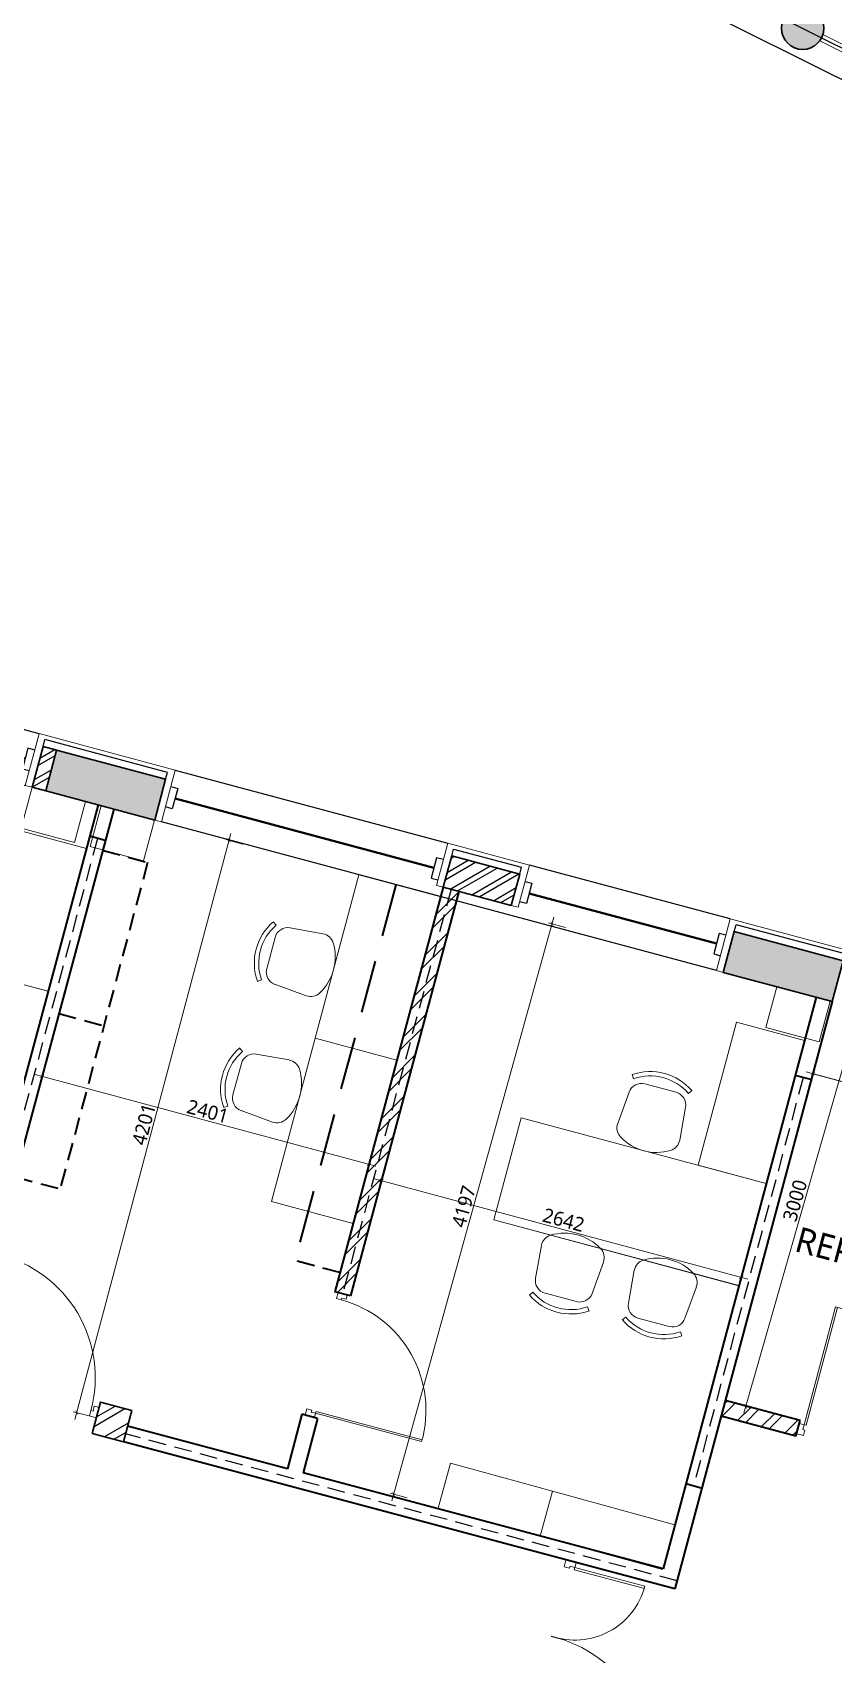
# Model space of a CAD drawing. Header units: millimetres. Extents: x 897770 to 1185420, y -692043 to -233237.
# Drawn here: x 949536 to 955217, y -363403 to -351896 of the extents above; entities that cross this region are included whole.
import ezdxf

# ---------------------------------------------------------------- set-up
doc = ezdxf.new("R2010")
doc.units = ezdxf.units.MM
doc.header["$MEASUREMENT"] = 0
doc.header["$PDMODE"] = 67
doc.linetypes.add('HIDDEN', pattern=[0.375, 0.25, -0.125])
doc.layers.get('Defpoints').update_dxf_attribs({"color": 6})
for name, color, linetype, lineweight in [('A-Detail Lines', 8, 'Continuous', 25), ('A-Door', 4, 'Continuous', 9), ('A-Wall Sec', 1, 'Continuous', 30), ('A-WIN', 5, 'Continuous', 25), ('ele l', 6, 'Continuous', 15), ('elevation', 4, 'Continuous', 13), ('Fire pipe', 80, 'Continuous', 15), ('frntr', 32, 'Continuous', 13), ('I-Furniture', 34, 'Continuous', 13), ('P-SANR-FIXT', 6, 'Continuous', 9), ('S-Concrete', 40, 'Continuous', 30), ('ST CLADDING PLAN', 6, 'Continuous', 9), ('text', 7, 'Continuous', 5)]:
    doc.layers.add(name, color=color, linetype=linetype, lineweight=lineweight)
for name, color, linetype in [('A-Steps', 3, 'Continuous'), ('A-Wall Patt', 8, 'Continuous'), ('A-Window', 4, 'Continuous'), ('S-Conc Patt', 9, 'Continuous')]:
    doc.layers.add(name, color=color, linetype=linetype)
doc.styles.get("Standard").update_dxf_attribs({"font": 'trebuc.ttf'})
doc.dimstyles.new('IIITD_WD_M @ 50', dxfattribs={"dimscale": 50, "dimtxt": 2, "dimasz": 0.5, "dimexe": 0.5, "dimexo": 0.25, "dimgap": 0.3, "dimtad": 1, "dimdec": 0, "dimrnd": 1, "dimzin": 0, "dimdsep": 46, "dimtxsty": 'Standard', "dimblk": 'ARCHTICK', "dimcen": 0.2, "dimdle": 1, "dimclrd": 8, "dimclre": 9, "dimadec": 0, "dimazin": 0, "dimtfac": 1, "dimtdec": 0, "dimtofl": 0, "dimtmove": 0, "dimatfit": 0, "dimfxl": 1, "dimtolj": 1, "dimtzin": 0, "dimlwd": -1, "dimlwe": -1, "dimarcsym": 0})

# ---------------------------------------------------------------- blocks, each defined once
blk = doc.blocks.new('block rt')
at = {"layer": 'S-Conc Patt'}
h = blk.add_hatch(color=256, dxfattribs=at)
h.dxf.hatch_style = 1
h.paths.add_polyline_path([(848654, -277532), (848577, -277822), (849350, -278029), (849427, -277739)])
h = blk.add_hatch(color=256, dxfattribs=at)
h.dxf.hatch_style = 1
h.paths.add_polyline_path([(853460, -278819), (853382, -279109), (854155, -279316), (854233, -279026)])
at = {"layer": 'S-Concrete', "elevation": 0}
blk.add_lwpolyline([(849350, -278029), (849427, -277739), (848654, -277532), (848577, -277822)], close=True, dxfattribs=at)
at = {"layer": 'S-Concrete'}
blk.add_lwpolyline([(854155, -279316), (854233, -279026), (853460, -278819), (853382, -279109)], close=True, dxfattribs=at)
blk = doc.blocks.new('block rt lft')
at = {"color": 6}
blk.add_blockref('block rt', (0, 0), dxfattribs=at)
blk = doc.blocks.new('ERGEWGRWR')
at = {"layer": 'A-Wall Patt'}
h = blk.add_hatch(dxfattribs=at)
h.set_pattern_fill('ANSI32', color=256, scale=250, style=0)
h.set_pattern_definition([(45, (5600, 500), (-66.291261, 66.291261), []), (45, (5644.19, 500), (-66.291261, 66.291261), [])])
h.paths.add_polyline_path([(918968, -353681), (918968, -353911), (919468, -353911), (919468, -353681)])
at = {"layer": 'A-Detail Lines'}
for p, q in [((919468, -353631, 0), (918968, -353631, 0)), ((918968, -353681, 0), (918968, -353631, 0)), ((919468, -353681, 0), (919468, -353631, 0))]:
    blk.add_line(p, q, dxfattribs=at)
at = {"layer": 'A-Wall Sec', "elevation": 0}
blk.add_lwpolyline([(918968, -353911), (918968, -353681), (919468, -353681), (919468, -353911)], close=True, dxfattribs=at)
blk.add_lwpolyline([(918968, -353911), (918968, -353681), (919468, -353681), (919468, -353911)], close=True, dxfattribs=at)
at = {"layer": 'A-WIN', "color": 2, "lineweight": 40}
blk.add_line((921468, -353796), (919568, -353796, 0), dxfattribs=at)
at = {"layer": 'A-WIN', "color": 2, "lineweight": 40, "elevation": 0}
blk.add_lwpolyline([(916968, -353796), (918868, -353796)], dxfattribs=at)
blk.add_lwpolyline([(916968, -353796), (918868, -353796)], dxfattribs=at)
at = {"layer": 'A-Window'}
for p, q in [((921518, -353601, 0), (919518, -353601, 0)), ((916918, -353981, 0), (921518, -353981))]:
    blk.add_line(p, q, dxfattribs=at)
at = {"layer": 'A-Window', "elevation": 0}
for points in [[(916918, -353601), (918918, -353601)], [(916918, -353721), (916968, -353721), (916968, -353871), (916918, -353871)], [(918918, -353721), (918868, -353721), (918868, -353871), (918918, -353871)], [(919518, -353721), (919568, -353721), (919568, -353871), (919518, -353871)], [(921518, -353721), (921468, -353721), (921468, -353871), (921518, -353871)]]:
    blk.add_lwpolyline(points, dxfattribs=at)
at = {"layer": 'ST CLADDING PLAN'}
for p, q in [((916918, -353981), (916918, -353601)), ((918918, -353911, 0), (918918, -353601, 0)), ((919518, -353601, 0), (918918, -353601, 0)), ((919518, -353911, 0), (919518, -353601, 0)), ((921518, -353981, 0), (921518, -353601, 0)), ((918918, -353911, 0), (918968, -353911, 0)), ((919518, -353911, 0), (919468, -353911, 0)), ((916918, -353981, 0), (916868, -353981)), ((921518, -353981), (921568, -353981))]:
    blk.add_line(p, q, dxfattribs=at)
blk = doc.blocks.new('ERGWERGWRWRG')
at = {"layer": 'A-Wall Patt'}
h = blk.add_hatch(dxfattribs=at)
h.set_pattern_fill('ANSI32', color=256, scale=250, style=0)
h.set_pattern_definition([(45, (2e-08, 500), (-66.291261, 66.291261), []), (45, (44.19, 500), (-66.291261, 66.291261), [])])
h.paths.add_polyline_path([(913368, -353681), (913368, -353911), (913868, -353911), (913868, -353681)])
at = {"layer": 'A-Detail Lines'}
for p, q in [((913868, -353631, 0), (913368, -353631, 0)), ((913368, -353681, 0), (913368, -353631, 0)), ((913868, -353681, 0), (913868, -353631, 0))]:
    blk.add_line(p, q, dxfattribs=at)
at = {"layer": 'A-Wall Sec', "elevation": 0}
blk.add_lwpolyline([(913368, -353911), (913368, -353681), (913868, -353681), (913868, -353911)], close=True, dxfattribs=at)
blk.add_lwpolyline([(913368, -353911), (913368, -353681), (913868, -353681), (913868, -353911)], close=True, dxfattribs=at)
at = {"layer": 'A-WIN', "color": 2, "lineweight": 40}
blk.add_line((915868, -353796), (913968, -353796, 0), dxfattribs=at)
at = {"layer": 'A-WIN', "color": 2, "lineweight": 40, "elevation": 0}
blk.add_lwpolyline([(911893, -353796), (913268, -353796)], dxfattribs=at)
blk.add_lwpolyline([(911893, -353796), (913268, -353796)], dxfattribs=at)
at = {"layer": 'A-Window'}
for p, q in [((915918, -353601, 0), (913918, -353601, 0)), ((911843, -353981, 0), (915918, -353981))]:
    blk.add_line(p, q, dxfattribs=at)
at = {"layer": 'A-Window', "elevation": 0}
for points in [[(911843, -353601), (913318, -353601)], [(911843, -353721), (911893, -353721), (911893, -353871), (911843, -353871)], [(913318, -353721), (913268, -353721), (913268, -353871), (913318, -353871)], [(913918, -353721), (913968, -353721), (913968, -353871), (913918, -353871)], [(915918, -353721), (915868, -353721), (915868, -353871), (915918, -353871)]]:
    blk.add_lwpolyline(points, dxfattribs=at)
at = {"layer": 'ST CLADDING PLAN'}
for p, q in [((911843, -353981), (911843, -353601)), ((913318, -353911, 0), (913318, -353601, 0)), ((913918, -353601, 0), (913318, -353601, 0)), ((913918, -353911, 0), (913918, -353601, 0)), ((915918, -353981, 0), (915918, -353601, 0)), ((913318, -353911, 0), (913368, -353911, 0)), ((913918, -353911, 0), (913868, -353911, 0)), ((911843, -353981, 0), (911793, -353981)), ((915918, -353981), (915968, -353981))]:
    blk.add_line(p, q, dxfattribs=at)
blk = doc.blocks.new('DFADWFSA')
at = {"layer": 'A-Wall Patt'}
h = blk.add_hatch(dxfattribs=at)
h.set_pattern_fill('ANSI32', color=256, scale=300, angle=345, style=0)
h.paths.add_polyline_path([(952992, -357866), (952932, -358089), (952449, -357959), (952509, -357737)])
at = {"layer": 'A-Detail Lines'}
for p, q in [((952509, -357737, 0), (952522, -357689, 0)), ((952522, -357689, 0), (953005, -357818, 0)), ((952992, -357866, 0), (953005, -357818, 0))]:
    blk.add_line(p, q, dxfattribs=at)
at = {"layer": 'A-Wall Sec', "elevation": 0}
blk.add_lwpolyline([(952932, -358089), (952992, -357866), (952509, -357737), (952449, -357959)], close=True, dxfattribs=at)
blk.add_lwpolyline([(952932, -358089), (952992, -357866), (952509, -357737), (952449, -357959)], close=True, dxfattribs=at)
at = {"layer": 'A-WIN', "color": 2, "lineweight": 40}
blk.add_line((950547, -357330, 0), (952382, -357822, 0), dxfattribs=at)
at = {"layer": 'A-WIN', "color": 2, "lineweight": 40, "elevation": 0}
blk.add_lwpolyline([(954387, -358359), (953058, -358003)], dxfattribs=at)
blk.add_lwpolyline([(954387, -358359), (953058, -358003)], dxfattribs=at)
at = {"layer": 'A-Window'}
for p, q in [((950549, -357129, 0), (952481, -357647, 0)), ((954387, -358551, 0), (950451, -357496, 0))]:
    blk.add_line(p, q, dxfattribs=at)
at = {"layer": 'A-Window', "elevation": 0}
for points in [[(950518, -357245), (950566, -357258), (950528, -357403), (950479, -357390)], [(952450, -357763), (952402, -357750), (952363, -357895), (952411, -357908)], [(954485, -358184), (953061, -357802)], [(953030, -357918), (953078, -357931), (953039, -358076), (952991, -358063)], [(954454, -358300), (954406, -358287), (954367, -358432), (954416, -358445)]]:
    blk.add_lwpolyline(points, dxfattribs=at)
at = {"layer": 'ST CLADDING PLAN'}
for p, q in [((950451, -357496, 0), (950549, -357129, 0)), ((950451, -357496, 0), (950403, -357483, 0)), ((952401, -357946, 0), (952481, -357647, 0)), ((952481, -357647, 0), (953061, -357802, 0)), ((952980, -358101, 0), (953061, -357802, 0)), ((952401, -357946, 0), (952449, -357959, 0)), ((952980, -358101, 0), (952932, -358089, 0)), ((954387, -358551, 0), (954485, -358184, 0)), ((954387, -358551, 0), (954435, -358564, 0))]:
    blk.add_line(p, q, dxfattribs=at)
blk = doc.blocks.new('EWRGWHGWR')
at = {"layer": 'A-Door'}
for name, rotation in [('ERGWERGWRWRG', 344.9999999774988), ('ERGEWGRWR', 344.9999999829265)]:
    blk.add_blockref(name, (150984, 223188, 0), dxfattribs=dict(at, rotation=rotation))
blk.add_blockref('DFADWFSA', (0, 0), dxfattribs=at)
blk = doc.blocks.new('erhgswrtyw2435y435y')
at = {"layer": 'A-Wall Patt'}
h = blk.add_hatch(dxfattribs=at)
h.set_pattern_fill('ANSI32', color=256, scale=300, angle=345, style=0)
h.set_pattern_definition([(30, (-146524.06, 12972.38), (-56.25, 97.427858), []), (30, (-146472.83, 12958.66), (-56.25, 97.427858), [])])
h.paths.add_polyline_path([(799708, -356986), (799611, -356960), (799533, -357250), (799630, -357276)])
for p, q in [((799611, -356960, 0), (799624, -356912, 0)), ((800493, -357145, 0), (799624, -356912, 0)), ((800480, -357193, 0), (800493, -357145, 0)), ((804513, -358274), (804526, -358226, 0)), ((813016, -360501, 0), (804526, -358226, 0))]:
    blk.add_line(p, q, dxfattribs=at)
at = {"layer": 'A-Wall Sec'}
for p, q in [((799611, -356960, 0), (799533, -357250, 0)), ((799708, -356986, 0), (799611, -356960, 0)), ((799533, -357250, 0), (799630, -357276, 0))]:
    blk.add_line(p, q, dxfattribs=at)
at = {"layer": 'ST CLADDING PLAN'}
for p, q in [((800549, -357129, 0), (799583, -356870, 0)), ((813053, -360479, 0), (804485, -358184, 0))]:
    blk.add_line(p, q, dxfattribs=at)
at = {"layer": 'A-Door'}
blk.add_blockref('EWRGWHGWR', (-150000, 0), dxfattribs=at)
blk = doc.blocks.new('Big Door Garbage')
at = {"layer": 'A-Detail Lines', "lineweight": 18}
for centre, radius, start, end in [((-12515, 128703), 515, 270, 3.8969), ((-11085, 128703), 915, 177.8078, 270)]:
    blk.add_arc(centre, radius, start, end, dxfattribs=at)
at = {"layer": 'ele l', "lineweight": 18}
for p, q in [((-12550, 128778), (-12500, 128778)), ((-12550, 128703), (-12550, 128778)), ((-12500, 128778), (-12500, 128738)), ((-11100, 128778), (-11100, 128738)), ((-11050, 128778), (-11100, 128778)), ((-11050, 128703), (-11050, 128778)), ((-12550, 128703), (-12515, 128703)), ((-12515, 128738), (-12500, 128738)), ((-12515, 128703), (-12515, 128738)), ((-12515, 128703), (-12515, 128188)), ((-12499, 128703), (-12515, 128703)), ((-12499, 128703), (-12499, 128188)), ((-11101, 128703), (-11101, 127788)), ((-11101, 128703), (-11085, 128703)), ((-11085, 128738), (-11100, 128738)), ((-11085, 128703), (-11085, 128738)), ((-11050, 128703), (-11085, 128703)), ((-11085, 128703), (-11085, 127788))]:
    blk.add_line(p, q, dxfattribs=at)
blk = doc.blocks.new('ABL_Door_S - 1000 x 2100-11-3 Second Floor Lvl')
at = {"layer": 'A-Door'}
blk.add_arc((-450, -2.5), 900, 269.04503, 0, dxfattribs=at)
at = {"layer": 'ele l'}
for p, q in [((-500, 37.5), (-450, 37.5)), ((-500, -37.5), (-500, 37.5)), ((-450, 37.5), (-450, -2.5)), ((450, 37.5), (450, -2.5)), ((500, 37.5), (450, 37.5)), ((500, -37.5), (500, 37.5)), ((-500, -37.5), (-465, -37.5)), ((-465, -2.5), (-450, -2.5)), ((-465, -37.5), (-465, -2.5)), ((-465, -37.5), (-465, -902.4)), ((-450, -37.5), (-465, -37.5)), ((-450, -37.5), (-450, -902.5)), ((465, -2.5), (450, -2.5)), ((465, -37.5), (465, -2.5)), ((500, -37.5), (465, -37.5))]:
    blk.add_line(p, q, dxfattribs=at)
blk = doc.blocks.new('chair1')
at = {"layer": 'frntr'}
for p, q in [((-320, 228), (-84, 207)), ((16, 201), (42, 219)), ((1, 115), (1, -115)), ((-320, -228), (-84, -207)), ((16, -201), (42, -219))]:
    blk.add_line(p, q, dxfattribs=at)
for centre, radius, start, end in [((-108, 0), 351, 148.407, 211.593), ((-328, 135), 92.9, 85.0303, 148.407), ((-92, 115), 92.9, 0, 85.0303), ((-278, 0), 356, 325.6197, 34.3803), ((-278, 0), 387, 325.6197, 34.3803), ((-92, -115), 92.9, 274.9697, 0), ((-328, -135), 92.9, 211.593, 274.9697)]:
    blk.add_arc(centre, radius, start, end, dxfattribs=at)
blk = doc.blocks.new('_ArchTick')
at = {"color": 0, "linetype": 'ByBlock', "const_width": 0.15}
blk.add_lwpolyline([(-0.5, -0.5), (0.5, 0.5)], dxfattribs=at)
blk = doc.blocks.new('*D2656')
at = {"layer": 'Defpoints', "color": 0, "transparency": 16777216}
for p in [(951994, -360102, 0), (952010, -360042), (954546, -360786, 0)]:
    blk.add_point(p, dxfattribs=at)
at = {"layer": 'P-SANR-FIXT', "color": 8, "transparency": 16777216}
blk.add_line((954610, -360739), (951962, -360029), dxfattribs=at)
at = {"layer": 'P-SANR-FIXT', "color": 9, "transparency": 16777216}
for p, q in [((951997, -360090), (952017, -360018)), ((954549, -360774), (954569, -360701))]:
    blk.add_line(p, q, dxfattribs=at)
at = {"layer": 'P-SANR-FIXT', "color": 8, "transparency": 16777216, "xscale": 25, "yscale": 25, "zscale": 25}
for p, rotation in [((952010, -360042), 164.9999999983475), ((954562, -360726), 344.9999999983476)]:
    blk.add_blockref('_ArchTick', p, dxfattribs=dict(at, rotation=rotation))
at = {"layer": 'P-SANR-FIXT', "color": 0, "transparency": 16777216, "insert": (953303, -360320), "char_height": 100, "attachment_point": 5, "rotation": 345}
blk.add_mtext('\\A1;2642', dxfattribs=at)
blk = doc.blocks.new('*D2657')
at = {"layer": 'Defpoints', "color": 0, "transparency": 16777216}
for p in [(949603, -359302), (949580, -359389, 0), (951899, -360012, 0)]:
    blk.add_point(p, dxfattribs=at)
at = {"layer": 'P-SANR-FIXT', "color": 8, "transparency": 16777216}
blk.add_line((951971, -359938), (949555, -359289), dxfattribs=at)
at = {"layer": 'P-SANR-FIXT', "color": 9, "transparency": 16777216}
for p, q in [((949583, -359377), (949610, -359278)), ((951902, -360000), (951929, -359901))]:
    blk.add_line(p, q, dxfattribs=at)
at = {"layer": 'P-SANR-FIXT', "color": 8, "transparency": 16777216, "xscale": 25, "yscale": 25, "zscale": 25}
for p, rotation in [((949603, -359302), 164.9678280376154), ((951922, -359925), 344.9678280376154)]:
    blk.add_blockref('_ArchTick', p, dxfattribs=dict(at, rotation=rotation))
at = {"layer": 'P-SANR-FIXT', "color": 0, "transparency": 16777216, "insert": (950780, -359550), "char_height": 100, "attachment_point": 5, "rotation": 344.9678}
blk.add_mtext('\\A1;2401', dxfattribs=at)
blk = doc.blocks.new('*D2658')
at = {"layer": 'Defpoints', "color": 0, "transparency": 16777216}
for p in [(953220, -358219), (955131, -358749, 0), (954008, -362794, 0)]:
    blk.add_point(p, dxfattribs=at)
at = {"layer": 'P-SANR-FIXT', "color": 8, "transparency": 16777216}
blk.add_line((952084, -362312), (953234, -358171), dxfattribs=at)
at = {"layer": 'P-SANR-FIXT', "color": 9, "transparency": 16777216}
for p, q in [((953317, -358246), (953196, -358212)), ((952194, -362290), (952074, -362257))]:
    blk.add_line(p, q, dxfattribs=at)
at = {"layer": 'P-SANR-FIXT', "color": 8, "transparency": 16777216, "xscale": 25, "yscale": 25, "zscale": 25}
for p, rotation in [((953220, -358219), 74.486935483149), ((952098, -362264), 254.486935483149)]:
    blk.add_blockref('_ArchTick', p, dxfattribs=dict(at, rotation=rotation))
at = {"layer": 'P-SANR-FIXT', "color": 0, "transparency": 16777216, "insert": (952595, -360224), "char_height": 100, "attachment_point": 5, "rotation": 74.4869}
blk.add_mtext('\\A1;4197', dxfattribs=at)
blk = doc.blocks.new('*D2659')
at = {"layer": 'Defpoints', "color": 0, "transparency": 16777216}
for p in [(952419, -358023, 0), (949850, -361686), (951338, -362082, 0)]:
    blk.add_point(p, dxfattribs=at)
at = {"layer": 'P-SANR-FIXT', "color": 8, "transparency": 16777216}
blk.add_line((950944, -357579), (949837, -361734), dxfattribs=at)
at = {"layer": 'P-SANR-FIXT', "color": 9, "transparency": 16777216}
for p, q in [((951028, -357653), (950907, -357621)), ((949947, -361712), (949826, -361680))]:
    blk.add_line(p, q, dxfattribs=at)
at = {"layer": 'P-SANR-FIXT', "color": 8, "transparency": 16777216, "xscale": 25, "yscale": 25, "zscale": 25}
for p, rotation in [((950931, -357627), 75.08223796037984), ((949850, -361686), 255.0822379603799)]:
    blk.add_blockref('_ArchTick', p, dxfattribs=dict(at, rotation=rotation))
at = {"layer": 'P-SANR-FIXT', "color": 0, "transparency": 16777216, "insert": (950327, -359640), "char_height": 100, "attachment_point": 5, "rotation": 75.0822}
blk.add_mtext('\\A1;4201', dxfattribs=at)
blk = doc.blocks.new('*D2665')
at = {"layer": 'Defpoints', "color": 0, "transparency": 16777216}
for p in [(955071, -359283, 0), (958645, -360240, 0), (958645, -360240)]:
    blk.add_point(p, dxfattribs=at)
at = {"layer": 'P-SANR-FIXT', "color": 8, "transparency": 16777216}
blk.add_line((955023, -359270), (958693, -360253), dxfattribs=at)
at = {"layer": 'P-SANR-FIXT', "color": 9, "transparency": 16777216}
for p, q in [((955071, -359283), (955077, -359259)), ((958645, -360240), (958651, -360216))]:
    blk.add_line(p, q, dxfattribs=at)
at = {"layer": 'P-SANR-FIXT', "color": 8, "transparency": 16777216, "xscale": 25, "yscale": 25, "zscale": 25}
for p, rotation in [((955071, -359283), 164.999983372317), ((958645, -360240), 344.999983372317)]:
    blk.add_blockref('_ArchTick', p, dxfattribs=dict(at, rotation=rotation))
at = {"layer": 'P-SANR-FIXT', "color": 0, "transparency": 16777216, "insert": (956875, -359698), "char_height": 100, "attachment_point": 5, "rotation": 345}
blk.add_mtext('\\A1;3700', dxfattribs=at)
blk = doc.blocks.new('*D2666')
at = {"layer": 'Defpoints', "color": 0, "transparency": 16777216}
for p in [(955275, -358716, 0), (954450, -361601, 0), (954595, -361643)]:
    blk.add_point(p, dxfattribs=at)
at = {"layer": 'P-SANR-FIXT', "color": 8, "transparency": 16777216}
blk.add_line((955434, -358710), (954582, -361691), dxfattribs=at)
at = {"layer": 'P-SANR-FIXT', "color": 9, "transparency": 16777216}
for p, q in [((955324, -358730), (955444, -358765)), ((954499, -361615), (954619, -361649))]:
    blk.add_line(p, q, dxfattribs=at)
at = {"layer": 'P-SANR-FIXT', "color": 8, "transparency": 16777216, "xscale": 25, "yscale": 25, "zscale": 25}
for p, rotation in [((955420, -358758), 74.0451740225197), ((954595, -361643), 254.0451740225197)]:
    blk.add_blockref('_ArchTick', p, dxfattribs=dict(at, rotation=rotation))
at = {"layer": 'P-SANR-FIXT', "color": 0, "transparency": 16777216, "insert": (954944, -360182), "char_height": 100, "attachment_point": 5, "rotation": 74.0452}
blk.add_mtext('\\A1;3000', dxfattribs=at)

msp = doc.modelspace()

# ---------------------------------------------------------------- hatches: boundary and pattern name
at = {"layer": 'A-Wall Patt'}
h = msp.add_hatch(dxfattribs=at)
h.set_pattern_fill('ANSI32', color=256, scale=400, style=0)
h.paths.add_polyline_path([(952560.2, -357988.9), (952449.2, -357959.1), (951680.3, -360828.5), (951791.4, -360858.1)])
h = msp.add_hatch(dxfattribs=at)
h.set_pattern_fill('ANSI32', color=256, scale=400, angle=-15, style=0)
h.set_pattern_definition([(30, (1664132.18, -267410.6), (-75, 129.90381), []), (30, (1664200.48, -267428.9), (-75, 129.90381), [])])
h.paths.add_polyline_path([(950240.8, -361671.4), (950018.6, -361611.9), (949986.3, -361732.5), (949986.6, -361732.6), (949969.1, -361797.8), (949968.8, -361797.7), (949959.1, -361833.9), (950181.3, -361893.5)])
h = msp.add_hatch(dxfattribs=at)
h.set_pattern_fill('ANSI32', color=256, scale=400, style=0)
h.paths.add_polyline_path([(954449.7, -361601), (954420, -361712.1), (954950.3, -361854.1), (954980, -361743.1)], flags=17)
at = {"layer": 'S-Conc Patt'}
msp.add_hatch(color=256, dxfattribs=at).paths.add_polyline_path([(954911.9, -351989.4, 1), (955083.9, -351743.7, 1)])

# ---------------------------------------------------------------- linework, layer by layer
at = {"layer": 'A-Door', "elevation": 0}
msp.add_lwpolyline([(955070.9, -359282.8), (958065.3, -360085.1), (957444.1, -362403.3)], dxfattribs=at)
at = {"layer": 'A-Steps'}
for p, q in [((943380.9, -346075, 0), (965176.2, -356940.8, 0)), ((943291.6, -346254, 0), (965087, -357119.8, 0))]:
    msp.add_line(p, q, dxfattribs=at)
at = {"layer": 'A-Wall Sec', "lineweight": 35}
for p, q in [((950001.8, -357375.7, 0), (949053.4, -360907, 0)), ((950112.8, -357405.5, 0), (949052.7, -361353, 0)), ((950051, -357627, 0), (949942.1, -357598, 0)), ((952449.2, -357959.1, 0), (951680.3, -360828.5, 0)), ((952560.2, -357988.9, 0), (951791.4, -360858.1, 0)), ((955094.8, -358739.4, 0), (954008.4, -362794, 0)), ((955208.1, -358770.8, 0), (954092.2, -362935.3, 0)), ((955056, -359324.2, 0), (954946, -359294.9, 0)), ((951791.4, -360858.1, 0), (951680.3, -360828.5, 0)), ((954980, -361743.1, 0), (954449.7, -361601, 0)), ((951447.4, -361697.8, 0), (951343.9, -362084.1, 0)), ((951558.5, -361727.4, 0), (951447.4, -361697.8, 0)), ((951558.5, -361727.4, 0), (951455, -362113.7, 0)), ((954950.3, -361854.1, 0), (954420, -361712.1, 0)), ((954950.3, -361854.1, 0), (954980, -361743.1, 0)), ((951343.9, -362084.1, 0), (950211.1, -361782.3, 0)), ((954092.2, -362935.3, 0), (950181.3, -361893.5, 0)), ((954008.4, -362794, 0), (951455, -362113.7, 0)), ((954279.5, -362222, 0), (954169, -362192.5, 0))]:
    msp.add_line(p, q, dxfattribs=at)
at = {"layer": 'A-Wall Sec'}
msp.add_line((955208.1, -358770.8, 0), (955094.8, -358739.4, 0), dxfattribs=at)
at = {"layer": 'A-Wall Sec', "elevation": 0}
msp.add_lwpolyline([(949959.1, -361833.9), (950181.3, -361893.5), (950240.8, -361671.4), (950018.6, -361611.9)], close=True, dxfattribs=at)
at = {"layer": 'A-Window', "linetype": 'HIDDEN', "ltscale": 500}
for p, q in [((949997.6, -357612.8, 0), (949218.7, -360509.9, 0)), ((952504.7, -357974, 0), (951735.9, -360843.2, 0)), ((955001.5, -359309.7, 0), (954224.3, -362207.2, 0)), ((954107, -362879.8, 0), (950196.1, -361837.9, 0))]:
    msp.add_line(p, q, dxfattribs=at)
at = {"layer": 'elevation', "color": 6, "elevation": 0}
for points in [[(958305.1, -353543.3), (955119.1, -351955)], [(958305.1, -353543.3), (955119.1, -351955)], [(958328.7, -353499.2), (955141.4, -351910.2)], [(958328.7, -353499.2), (955141.4, -351910.2)]]:
    msp.add_lwpolyline(points, dxfattribs=at)
at = {"layer": 'Fire pipe', "elevation": 0}
for points in [[(949533.3, -357250.3), (949455.6, -357540), (949834.2, -357641.5), (949911.8, -357351.7), (949533.3, -357250.3)], [(950022.9, -357381.4), (949945.2, -357671.2), (950323.8, -357772.7), (950401.4, -357482.9), (950022.9, -357381.4)], [(954814.5, -358665.3), (954736.8, -358955.1), (955115.3, -359056.6), (955193, -358766.8), (954814.5, -358665.3)]]:
    msp.add_lwpolyline(points, dxfattribs=at)
at = {"layer": 'frntr', "linetype": 'HIDDEN', "lineweight": 35, "ltscale": 1500}
msp.add_line((952112.3, -357941.3, 0), (951397.6, -360608.5, 0), dxfattribs=at)
at = {"layer": 'frntr'}
msp.add_line((952807.2, -360319.9, 0), (954545.9, -360785.8, 0), dxfattribs=at)
at = {"layer": 'frntr', "elevation": 0}
for points in [[(949435.8, -357554.1), (949164, -358568.4), (949646.9, -358697.8), (949918.7, -357683.6), (949435.7, -357554.2)], [(947908.3, -358231.9), (947714.2, -358956.3), (949452.2, -359422.1), (949646.3, -358697.6), (947908.3, -358231.9)], [(954528.8, -358917.7), (954257.1, -359932), (954740, -360061.4), (955011.8, -359047.2), (954528.8, -358917.7)], [(953001.4, -359595.5), (952807.2, -360319.9), (954545.3, -360785.7), (954739.4, -360061.2), (953001.4, -359595.5)]]:
    msp.add_lwpolyline(points, dxfattribs=at)
at = {"layer": 'I-Furniture', "linetype": 'HIDDEN', "lineweight": 35, "ltscale": 500}
for p, q in [((950034.2, -357698.3, 0), (950353, -357783.7, 0)), ((950353, -357783.7, 0), (949732.7, -360099.3, 0)), ((949724.1, -358856.1, 0), (950042.8, -358941.5, 0)), ((949413.9, -360013.8, 0), (949732.7, -360099.3, 0)), ((951716.5, -360693.4, 0), (951397.6, -360608.5, 0))]:
    msp.add_line(p, q, dxfattribs=at)
at = {"layer": 'I-Furniture'}
msp.add_line((951540.9, -359030.5, 0), (952120.5, -359185.8, 0), dxfattribs=at)
at = {"layer": 'I-Furniture', "elevation": 0}
for points in [[(951230.3, -360189.6), (951851.5, -357871.4), (952431, -358026.7), (951809.9, -360344.9)], [(953223.7, -362243.4), (952500.4, -362045.2), (952413.2, -362363.4), (953136.5, -362561.7)], [(954091.7, -362481.4), (953223.7, -362243.4), (953136.5, -362561.7), (954004.5, -362799.6)]]:
    msp.add_lwpolyline(points, close=True, dxfattribs=at)
at = {"layer": 'S-Concrete'}
msp.add_circle((954997.9, -351866.5, 0), 150, dxfattribs=at)

# ---------------------------------------------------------------- block references
at = {"color": 6}
msp.add_blockref('block rt lft', (101053, -79454.6, 0), dxfattribs=at)
at = {"layer": 'A-Detail Lines'}
msp.add_blockref('erhgswrtyw2435y435y', (150000, 0, 0), dxfattribs=at)
at = {"layer": 'A-Detail Lines', "xscale": -1, "rotation": 74.97486915915997}
msp.add_blockref('Big Door Garbage', (1074440.9, -408237.5, 0), dxfattribs=at)
at = {"layer": 'A-Door', "xscale": -1}
for p, rotation in [((949515.7, -361557.2, 0), 165.0000000046554), ((955448.1, -361928, 0), 165.0965534873446)]:
    msp.add_blockref('ABL_Door_S - 1000 x 2100-11-3 Second Floor Lvl', p, dxfattribs=dict(at, rotation=rotation))
at = {"layer": 'A-Door', "xscale": 0.9000000000426172, "yscale": 0.9000000000426172, "zscale": 0.9000000000426172, "rotation": 74.99999999869443}
msp.add_blockref('ABL_Door_S - 1000 x 2100-11-3 Second Floor Lvl', (951619.4, -361277.9, 0), dxfattribs=at)
at = {"layer": 'A-Door', "rotation": 344.9999999919686}
msp.add_blockref('ABL_Door_S - 1000 x 2100-11-3 Second Floor Lvl', (949560.7, -363435.9, 0), dxfattribs=at)
at = {"layer": 'I-Furniture', "extrusion": (0, 0, -1), "zscale": -1, "rotation": 14.99999999534472}
for p in [(-951227.9, -358426.3, 0), (-950988.9, -359322.2, 0)]:
    msp.add_blockref('chair1', p, dxfattribs=at)
at = {"layer": 'I-Furniture'}
for p, rotation in [((953989.4, -359385.3, 0), 74.99928164770623), ((953282.6, -360868.4, 0), 254.9992816477062), ((953941.4, -361044.9, 0), 254.9992816477062)]:
    msp.add_blockref('chair1', p, dxfattribs=dict(at, rotation=rotation))

# ---------------------------------------------------------------- texts
at = {"layer": 'text', "insert": (956136.5, -360769.6, 0), "char_height": 180, "attachment_point": 5, "rotation": 345}
msp.add_mtext('REPROGRAPHY ROOM  ', dxfattribs=at)

# ---------------------------------------------------------------- dimensions: what is measured, and where the dimension line sits
at = {"layer": 'P-SANR-FIXT'}
for p1, p2, distance, picture, middle in [((952419, -358023.5, 0), (951337.6, -362082.5, 0), -1539.5, '*D2659', (950327, -359639.7)), ((954008.3853, -362793.9827, 0), (955131.0322, -358749.4301, 0), 1982.8177, '*D2658', (952595.4883, -360223.7218)), ((955274.5, -358716.1, 0), (954449.7, -361601, 0), 151.5, '*D2666', (954944.4, -360182.1)), ((951899.1, -360012, 0), (949580.1, -359389.3, 0), -90.2, '*D2657', (950780.1, -359549.9)), ((955070.9, -359282.8, 0), (958644.8, -360240.4, 0), 0, '*D2665', (956874.9, -359697.9)), ((954545.9, -360785.8, 0), (951994, -360102.1, 0), -62.4, '*D2656', (953303.2, -360319.9))]:
    dim = msp.add_aligned_dim(p1=p1, p2=p2, distance=distance, dimstyle='IIITD_WD_M @ 50', override={"dimfxl": 2, "dimfxlon": 1, "dimarcsym": 1}, dxfattribs=at)
    dim.commit()
    dim.dimension.update_dxf_attribs({"geometry": picture, "text_midpoint": middle})

doc.saveas('drawing.dxf')
